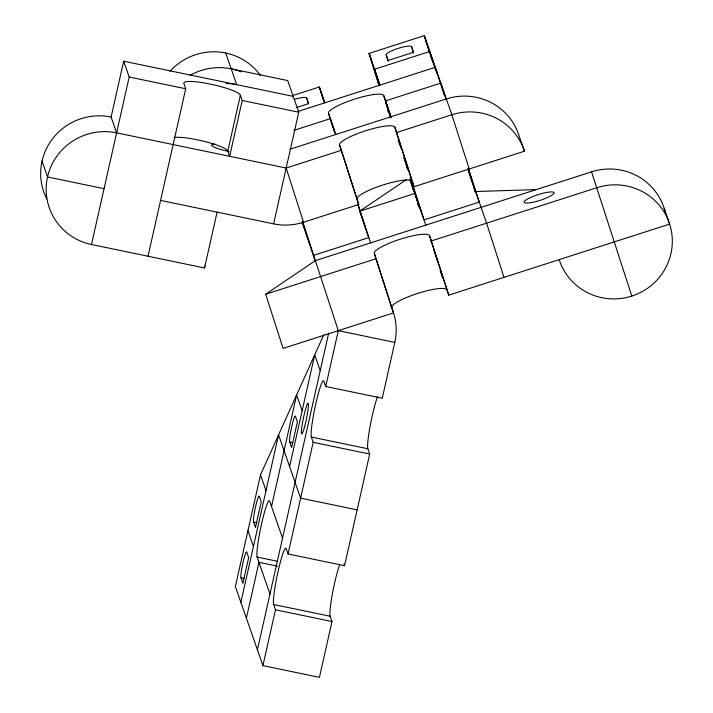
<?xml version="1.0" encoding="UTF-8"?>
<svg xmlns="http://www.w3.org/2000/svg" width="713" height="713" viewBox="0 0 713 713"><rect width="100%" height="100%" fill="white"/><g stroke="black" fill="none" stroke-linecap="round" stroke-linejoin="round"><path stroke-width="1.07" d="M42.031 161.138L47.539 176.958A58.011 56.924 -19.2 0 0 91.496 244.506L204.524 267.963L204.747 265.753M160.577 200.406L273.605 223.855A58.011 56.924 -19.2 0 0 303.551 222.242L358.773 204.479L341.393 150.274L286.171 168.036L116.62 132.859L111.112 117.039L123.679 61.211L293.221 96.38M91.496 244.506L129.187 77.031L123.679 61.211M148.01 256.234L185.701 88.751L183.865 83.483A29.01 4.768 12.7 0 1 210.29 84.072A29.01 4.768 12.7 0 1 240.379 95.203L242.215 100.48L229.657 156.307L227.821 151.031L240.379 95.203M204.524 267.963L217.091 212.135M273.605 223.855L298.738 112.208L287.713 80.56L231.199 68.84A58.011 56.924 -19.2 0 0 190.121 75.346M323.755 334.843L260.503 474.867L235.37 586.523L262.919 665.621L319.433 677.35L332 621.522L330.164 616.246A29.01 2.905 -78.3 0 1 332.294 594.401A29.01 2.905 -78.3 0 1 339.486 565.168M240.878 602.342L278.569 434.859L300.61 498.146L357.124 509.866M246.386 618.162L258.953 562.334L277.428 566.167M271.519 506.506L296.644 394.85L302.152 410.679M289.594 466.498L314.718 354.851L320.226 370.671M257.411 649.801L328.684 333.096M262.919 665.621L275.485 609.793L273.649 604.526A29.01 2.905 -78.3 0 1 278.088 571.336A29.01 2.905 -78.3 0 1 286.207 548.698L288.043 553.974L344.566 565.694L369.69 454.038L367.855 448.771A29.01 2.905 -78.3 0 1 370.172 425.902A29.01 2.905 -78.3 0 1 377.587 396.544M288.043 553.974L313.176 442.318L311.34 437.042A29.01 2.905 -78.3 0 1 315.788 403.852A29.01 2.905 -78.3 0 1 323.898 381.214L325.734 386.491L382.257 398.219L394.815 342.392A58.011 56.924 -19.2 0 0 393.531 312.9L374.316 253.418A29.01 5.579 -17.8 0 1 400.091 239.265A29.01 5.579 -17.8 0 1 429.538 235.664L448.753 295.146L669.659 224.105L664.151 208.285M325.734 386.491L338.301 330.663L302.74 221.993M370.644 242.875L359.619 211.226L406.579 179.516M391.116 305.984L393.531 312.9L283.079 348.425L265.699 294.211L315.413 260.628L591.549 171.833A58.011 56.924 -19.2 0 1 665.487 213.232M292.268 95.702L319.362 86.986L324.87 102.806M296.938 107.396L308.586 103.643L306.661 98.109A13.351 2.567 -17.8 0 0 294.496 99.339M297.776 111.522L435.322 67.289L444.092 94.66M293.908 130.354L330.377 118.634L335.119 133.411M290.039 149.195L446.338 98.938A58.011 56.924 -19.2 0 1 518.939 135.381L524.456 151.209L414.003 186.726L394.788 127.244A29.01 5.579 -17.8 0 0 365.341 130.844A29.01 5.579 -17.8 0 0 339.557 144.997L356.607 198.169M394.788 127.244L396.624 132.511L451.846 114.757A58.011 56.924 -19.2 0 1 524.456 151.209M359.619 211.226L414.85 193.473M313.577 255.361L368.808 237.598L357.962 204.23M265.699 294.211L376.152 258.694M431.374 240.932L597.057 187.662A58.011 56.924 -19.2 0 1 669.659 224.105A58.011 56.924 -19.2 0 1 631.807 296.082A58.011 56.924 -19.2 0 1 559.206 259.63M536.319 189.596L475.589 191.53L486.605 223.178L503.984 277.384M129.187 77.031L185.701 88.751M242.215 100.48L298.738 112.208M104.062 188.687L47.539 176.958A58.011 56.924 -19.2 0 1 116.62 132.859M338.301 330.663L394.815 342.392M311.34 437.042L367.855 448.771M313.176 442.318L369.69 454.038M289.674 441.944L291.608 447.479L297.383 421.784L295.458 416.249A13.351 1.337 -78.3 0 0 291.724 426.668A13.351 1.337 -78.3 0 0 289.674 441.944L292.945 442.621M253.534 521.952L255.459 527.495L261.243 501.8L259.309 496.257A13.351 1.337 -78.3 0 0 255.575 506.685A13.351 1.337 -78.3 0 0 253.534 521.952L256.796 522.629M282.535 538.146L269.683 501.23A29.01 2.905 -78.3 0 0 261.564 523.877A29.01 2.905 -78.3 0 0 257.117 557.058L277.767 561.345M240.967 577.78L242.892 583.323L248.677 557.628L246.751 552.085A13.351 1.337 -78.3 0 0 243.008 562.504A13.351 1.337 -78.3 0 0 240.967 577.78L244.238 578.457M273.649 604.526L330.164 616.246M275.485 609.793L332 621.522M375.885 74.134L379.566 85.792M412.809 186.476L416.891 198.936M468.076 168.821L468.459 169.926M591.549 171.833L631.807 296.082M432.8 61.22L431.115 56.389L431.392 57.343M411.606 46.773L413.531 52.307L388.113 60.48L386.188 54.946A13.351 2.567 -17.8 0 1 398.05 48.431A13.351 2.567 -17.8 0 1 411.606 46.773L413.611 53.038M380.091 85.052L369.076 53.413L424.297 35.65L451.846 114.757L469.225 168.963M334.219 131.076L328.541 113.358A29.01 5.579 -17.8 0 1 354.316 99.205A29.01 5.579 -17.8 0 1 383.763 95.595L391.116 116.691M406.651 165.63L407.881 169.141M410.028 179.631L425.866 225.112M440.144 270.423L442.898 278.337L440.572 270.985M429.538 235.664L448.753 295.146M328.541 113.358L335.885 134.454M339.557 144.997L341.393 150.274M358.773 204.479L356.937 199.212A29.01 5.579 -17.8 0 1 382.712 185.059A29.01 5.579 -17.8 0 1 412.167 181.45M302.089 222.358L309.905 244.809M170.015 71.318A58.011 56.924 -19.2 0 1 225.727 53.02L236.707 84.66A58.011 56.924 -19.2 0 0 226.217 83.457M343.951 563.938L344.566 565.694M260.503 474.867L266.011 490.687M247.937 530.695L253.445 546.514M257.117 557.058L269.969 593.974M468.78 170.906L469.19 172.145M469.421 172.849L471.453 179.106M475.152 191.057L475.446 191.957M471.783 180.131L472.122 181.173M474.528 189.141L474.849 190.113M473.878 187.109L474.207 188.134M419.306 206.904L418.317 203.829M468.414 168.714L479.261 202.082L424.03 219.836L411.365 180.781M446.178 99.793L440.83 83.109L385.608 100.872L391.018 117.77M468.254 168.651L475.749 192.055M472.175 181.824L470.865 177.733M468.049 169.4L475.419 192.394M436.9 73.573L429.814 51.47L374.583 69.232L379.646 85.016M433.121 62.147L435.456 69.419M432.657 61.71L424.297 35.65L429.752 53.288M386.188 54.946L388.193 61.211M396.624 132.511L414.003 186.726M398.469 139.632L401.472 149.008M404.146 157.35L407.818 168.821M430.545 239.711L431.552 242.839M433.887 250.129L437.898 262.642M398.13 139.944L399.824 145.229M403.888 157.903L406.25 165.291M406.695 166.664L407.702 169.819M410.314 177.965L420.813 210.7M383.763 95.595L390.786 117.493M385.492 101.897L390.216 116.629M410.465 179.783L419.191 207.028M387.409 109.232L388.416 112.387M410.34 180.781L413.683 191.2M417.363 202.67L418.362 205.799M379.271 84.874L375.894 74.197M379.432 85.729L369.076 53.413L379.022 85.569M374.316 253.418L391.695 307.633A29.01 5.579 -17.8 0 1 417.47 293.48A29.01 5.579 -17.8 0 1 446.917 289.87M357.783 204.114L365.582 228.463M324.37 102.627L319.362 86.986L323.533 100.48M306.661 98.109L308.337 103.332M286.171 168.036L303.551 222.242M302.553 221.877L315.253 261.493M473.824 186.467L474.154 187.51M474.475 188.526L475.678 192.296M419.574 207.278L412.818 186.539M470.259 175.844L470.553 176.771M469.983 174.952L469.457 173.312M432.853 61.969L432.39 60.516M410.251 177.279L410.795 178.99M468.815 171.263L469.011 171.886M431.989 59.241L431.65 58.172M407.346 168.054L407.649 169.026M468.477 170.202L468.085 168.91M407.087 167.216L406.695 165.951M225.656 53.012A58.011 56.924 -19.2 0 1 260.263 75.222M231.164 68.831A58.011 56.924 -19.2 0 1 241.244 71.897M46.755 198.945A58.011 56.924 -19.2 0 1 52.922 138.277A58.011 56.924 -19.2 0 1 111.112 117.039M174.017 137.475A29.01 4.768 12.7 0 1 204.934 141.548A29.01 4.768 12.7 0 1 227.821 151.031M228.98 151.459A15.659 2.576 12.7 0 1 213.695 146.842A15.659 2.576 12.7 0 1 214.72 144.142M304.567 426.829A15.659 1.569 -78.3 0 0 308.123 403.264A15.659 1.569 -78.3 0 0 302.036 425.661A15.659 1.569 -78.3 0 0 304.567 426.829M531.541 202.554A15.659 3.012 -17.8 0 0 554.019 192.929A15.659 3.012 -17.8 0 0 531.666 197.038A15.659 3.012 -17.8 0 0 531.541 202.554"/></g></svg>
